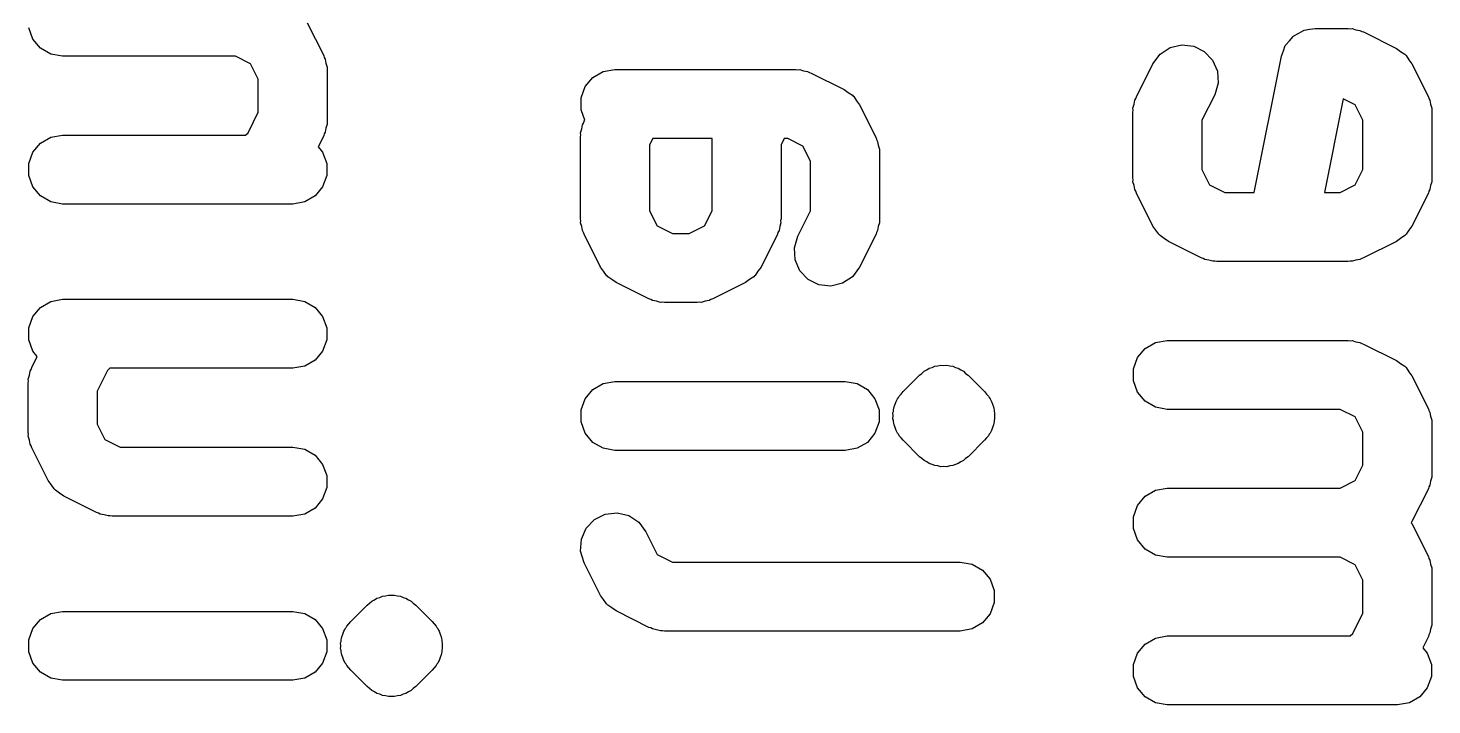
# Model space of a CAD drawing. Extents: x 143.4 to 157.2, y -97.9 to -72.4.
# Drawn here: x 150.62 to 156.72, y -85.44 to -82.49 of the extents above; entities that cross this region are included whole.
import ezdxf

# ---------------------------------------------------------------- set-up
doc = ezdxf.new("R2010")
doc.units = 0
doc.header["$MEASUREMENT"] = 0
doc.layers.add('BLACK', color=7, linetype='CONTINUOUS')

msp = doc.modelspace()

# ---------------------------------------------------------------- linework, layer by layer
at = {"layer": 'Black'}
for p, q in [((151.834, -82.4686), (151.906, -82.6115)), ((150.642, -82.5393), (150.624, -82.4903)), ((156.102, -82.5466), (156.118, -82.5279)), ((156.118, -82.5279), (156.119, -82.5271)), ((156.119, -82.5271), (156.121, -82.5258)), ((156.121, -82.5258), (156.142, -82.5141)), ((156.142, -82.5141), (156.163, -82.5019)), ((156.163, -82.5019), (156.165, -82.5016)), ((156.165, -82.5016), (156.166, -82.5008)), ((156.166, -82.5008), (156.19, -82.4971)), ((156.19, -82.4971), (156.214, -82.4929)), ((156.214, -82.4929), (156.357, -82.4929)), ((156.357, -82.4929), (156.366, -82.4944)), ((156.366, -82.4944), (156.374, -82.4938)), ((156.374, -82.4938), (156.391, -82.4988)), ((156.391, -82.4988), (156.408, -82.5019)), ((156.408, -82.5019), (156.416, -82.5062)), ((156.416, -82.5062), (156.424, -82.5087)), ((156.424, -82.5087), (156.567, -82.5801)), ((150.675, -82.5792), (150.642, -82.5393)), ((150.72, -82.6052), (150.675, -82.5792)), ((155.54, -82.6054), (155.583, -82.5767)), ((155.583, -82.5767), (155.634, -82.5646)), ((155.634, -82.5646), (155.686, -82.5705)), ((155.686, -82.5705), (155.732, -82.5938)), ((155.732, -82.5938), (155.768, -82.6316)), ((156.067, -82.6134), (156.076, -82.5907)), ((156.076, -82.5907), (156.084, -82.5679)), ((156.084, -82.5679), (156.085, -82.5665)), ((156.085, -82.5665), (156.086, -82.5649)), ((156.086, -82.5649), (156.102, -82.5466)), ((156.567, -82.5801), (156.585, -82.5932)), ((156.585, -82.5932), (156.603, -82.6054)), ((150.771, -82.6143), (150.72, -82.6052)), ((151.522, -82.6143), (150.771, -82.6143)), ((151.588, -82.6475), (151.522, -82.6143)), ((151.621, -82.714), (151.588, -82.6475)), ((151.906, -82.6115), (151.908, -82.6198)), ((151.908, -82.6198), (151.912, -82.6273)), ((151.912, -82.6273), (151.915, -82.6446)), ((151.915, -82.6446), (151.92, -82.6614)), ((155.437, -82.7901), (155.509, -82.6472)), ((155.509, -82.6472), (155.54, -82.6054)), ((155.768, -82.6316), (155.789, -82.6794)), ((155.948, -83.2071), (156.067, -82.6134)), ((156.603, -82.6054), (156.606, -82.6087)), ((156.606, -82.6087), (156.609, -82.6112)), ((156.609, -82.6112), (156.621, -82.6295)), ((156.621, -82.6295), (156.634, -82.6472)), ((156.634, -82.6472), (156.706, -82.7901)), ((151.621, -82.8574), (151.621, -82.714)), ((151.92, -82.6614), (151.92, -82.6701)), ((151.92, -82.6701), (151.921, -82.6786)), ((151.921, -82.6786), (151.921, -82.8929)), ((153.042, -82.7464), (153.075, -82.7065)), ((153.075, -82.7065), (153.12, -82.6805)), ((153.12, -82.6805), (153.171, -82.6714)), ((153.171, -82.6714), (153.957, -82.6714)), ((153.957, -82.6714), (153.966, -82.6729)), ((153.966, -82.6729), (153.974, -82.6724)), ((153.974, -82.6724), (153.991, -82.6774)), ((153.991, -82.6774), (154.008, -82.6805)), ((154.008, -82.6805), (154.016, -82.6848)), ((154.016, -82.6848), (154.024, -82.6873)), ((154.024, -82.6873), (154.167, -82.7587)), ((155.789, -82.6794), (155.792, -82.7314)), ((153.024, -82.7954), (153.042, -82.7464)), ((154.167, -82.7587), (154.185, -82.7718)), ((154.185, -82.7718), (154.203, -82.7839)), ((155.792, -82.7314), (155.777, -82.7814)), ((153.024, -82.8475), (153.024, -82.7954)), ((154.203, -82.7839), (154.206, -82.7873)), ((154.206, -82.7873), (154.209, -82.7897)), ((154.209, -82.7897), (154.221, -82.8081)), ((154.221, -82.8081), (154.234, -82.8258)), ((154.234, -82.8258), (154.306, -82.9686)), ((155.422, -82.84), (155.427, -82.8231)), ((155.427, -82.8231), (155.43, -82.8058)), ((155.43, -82.8058), (155.435, -82.7983)), ((155.435, -82.7983), (155.437, -82.7901)), ((155.777, -82.7814), (155.721, -82.8926)), ((156.336, -82.7999), (156.254, -83.2071)), ((156.388, -82.8261), (156.336, -82.7999)), ((156.421, -82.8926), (156.388, -82.8261)), ((156.706, -82.7901), (156.708, -82.7983)), ((156.708, -82.7983), (156.712, -82.8058)), ((156.712, -82.8058), (156.715, -82.8231)), ((156.715, -82.8231), (156.72, -82.84)), ((151.577, -82.9469), (151.621, -82.8574)), ((151.921, -82.8929), (151.92, -82.9014)), ((153.04, -82.8919), (153.024, -82.8475)), ((153.035, -82.9055), (153.037, -82.8972)), ((153.037, -82.8972), (153.04, -82.8919)), ((155.421, -82.8571), (155.423, -82.8486)), ((155.421, -83.1429), (155.421, -82.8571)), ((155.423, -82.8486), (155.422, -82.84)), ((155.721, -82.8926), (155.721, -83.1074)), ((156.421, -83.1074), (156.421, -82.8926)), ((156.72, -82.84), (156.72, -82.8486)), ((156.72, -82.8486), (156.721, -82.8571)), ((156.721, -82.8571), (156.721, -83.1429)), ((150.72, -82.9662), (150.771, -82.9571)), ((150.771, -82.9571), (151.566, -82.9571)), ((151.566, -82.9571), (151.577, -82.9469)), ((151.906, -82.9599), (151.881, -83.0084)), ((151.908, -82.9517), (151.906, -82.9599)), ((151.912, -82.9442), (151.908, -82.9517)), ((151.915, -82.9269), (151.912, -82.9442)), ((151.92, -82.91), (151.915, -82.9269)), ((151.92, -82.9014), (151.92, -82.91)), ((153.021, -82.9643), (153.023, -82.9558)), ((153.022, -82.9471), (153.027, -82.9303)), ((153.023, -82.9558), (153.022, -82.9471)), ((153.027, -82.9303), (153.03, -82.913)), ((153.03, -82.913), (153.035, -82.9055)), ((150.642, -83.0321), (150.675, -82.9922)), ((150.675, -82.9922), (150.72, -82.9662)), ((151.881, -83.0084), (151.901, -83.0321)), ((153.021, -83.3214), (153.021, -82.9643)), ((153.336, -82.9714), (153.321, -82.9997)), ((153.321, -82.9997), (153.321, -83.286)), ((153.593, -82.9714), (153.336, -82.9714)), ((153.593, -83.286), (153.593, -82.9714)), ((153.907, -82.9714), (153.893, -82.9997)), ((153.893, -82.9997), (153.893, -83.3214)), ((153.922, -82.9714), (153.907, -82.9714)), ((153.988, -83.0047), (153.922, -82.9714)), ((154.021, -83.0711), (153.988, -83.0047)), ((154.306, -82.9686), (154.308, -82.9769)), ((154.308, -82.9769), (154.312, -82.9844)), ((154.312, -82.9844), (154.315, -83.0017)), ((154.315, -83.0017), (154.32, -83.0186)), ((154.32, -83.0186), (154.32, -83.0272)), ((150.624, -83.0811), (150.642, -83.0321)), ((150.624, -83.1332), (150.624, -83.0811)), ((151.901, -83.0321), (151.919, -83.0811)), ((151.919, -83.0811), (151.919, -83.1332)), ((154.021, -83.286), (154.021, -83.0711)), ((154.32, -83.0272), (154.321, -83.0357)), ((154.321, -83.0357), (154.321, -83.3214)), ((150.642, -83.1821), (150.624, -83.1332)), ((151.919, -83.1332), (151.901, -83.1821)), ((155.423, -83.1514), (155.421, -83.1429)), ((155.721, -83.1074), (155.755, -83.1739)), ((156.388, -83.1739), (156.421, -83.1074)), ((156.721, -83.1429), (156.72, -83.1514)), ((150.675, -83.222), (150.642, -83.1821)), ((151.901, -83.1821), (151.868, -83.222)), ((155.422, -83.16), (155.423, -83.1514)), ((155.427, -83.1769), (155.422, -83.16)), ((155.43, -83.1942), (155.427, -83.1769)), ((155.435, -83.2016), (155.43, -83.1942)), ((155.437, -83.2099), (155.435, -83.2016)), ((155.755, -83.1739), (155.821, -83.2071)), ((156.322, -83.2071), (156.388, -83.1739)), ((156.708, -83.2016), (156.706, -83.2099)), ((156.712, -83.1942), (156.708, -83.2016)), ((156.715, -83.1768), (156.712, -83.1942)), ((156.72, -83.16), (156.715, -83.1768)), ((156.72, -83.1514), (156.72, -83.16)), ((150.72, -83.2481), (150.675, -83.222)), ((150.771, -83.2571), (150.72, -83.2481)), ((151.771, -83.2571), (150.771, -83.2571)), ((151.823, -83.2481), (151.771, -83.2571)), ((151.868, -83.222), (151.823, -83.2481)), ((155.509, -83.3528), (155.437, -83.2099)), ((155.821, -83.2071), (155.948, -83.2071)), ((156.254, -83.2071), (156.322, -83.2071)), ((156.706, -83.2099), (156.634, -83.3528)), ((153.023, -83.3299), (153.021, -83.3214)), ((153.321, -83.286), (153.355, -83.3525)), ((153.56, -83.3525), (153.593, -83.286)), ((153.893, -83.3214), (153.891, -83.3299)), ((153.966, -83.3972), (154.021, -83.286)), ((154.321, -83.3214), (154.32, -83.3299)), ((153.022, -83.3386), (153.023, -83.3299)), ((153.027, -83.3554), (153.022, -83.3386)), ((153.03, -83.3727), (153.027, -83.3554)), ((153.035, -83.3802), (153.03, -83.3727)), ((153.037, -83.3885), (153.035, -83.3802)), ((153.355, -83.3525), (153.421, -83.3857)), ((153.421, -83.3857), (153.493, -83.3857)), ((153.493, -83.3857), (153.56, -83.3525)), ((153.879, -83.3802), (153.877, -83.3885)), ((153.884, -83.3727), (153.879, -83.3802)), ((153.887, -83.3554), (153.884, -83.3727)), ((153.892, -83.3386), (153.887, -83.3554)), ((153.891, -83.3299), (153.892, -83.3386)), ((154.308, -83.3802), (154.306, -83.3885)), ((154.312, -83.3727), (154.308, -83.3802)), ((154.315, -83.3554), (154.312, -83.3727)), ((154.32, -83.3386), (154.315, -83.3554)), ((154.32, -83.3299), (154.32, -83.3386)), ((155.522, -83.3705), (155.509, -83.3528)), ((155.534, -83.3888), (155.522, -83.3705)), ((156.621, -83.3705), (156.609, -83.3888)), ((156.634, -83.3528), (156.621, -83.3705)), ((153.109, -83.5314), (153.037, -83.3885)), ((153.877, -83.3885), (153.806, -83.5314)), ((153.951, -83.4471), (153.966, -83.3972)), ((153.954, -83.4991), (153.951, -83.4471)), ((154.306, -83.3885), (154.234, -83.5314)), ((155.537, -83.3913), (155.534, -83.3888)), ((155.54, -83.3946), (155.537, -83.3913)), ((155.558, -83.4068), (155.54, -83.3946)), ((155.576, -83.4199), (155.558, -83.4068)), ((155.719, -83.4913), (155.576, -83.4199)), ((156.567, -83.4199), (156.424, -83.4913)), ((156.585, -83.4068), (156.567, -83.4199)), ((156.603, -83.3946), (156.585, -83.4068)), ((156.606, -83.3913), (156.603, -83.3946)), ((156.609, -83.3888), (156.606, -83.3913)), ((153.975, -83.5469), (153.954, -83.4991)), ((155.727, -83.4938), (155.719, -83.4913)), ((155.734, -83.4981), (155.727, -83.4938)), ((155.752, -83.5011), (155.734, -83.4981)), ((155.769, -83.5062), (155.752, -83.5011)), ((155.777, -83.5056), (155.769, -83.5062)), ((155.786, -83.5071), (155.777, -83.5056)), ((156.357, -83.5071), (155.786, -83.5071)), ((156.366, -83.5056), (156.357, -83.5071)), ((156.374, -83.5062), (156.366, -83.5056)), ((156.391, -83.5011), (156.374, -83.5062)), ((156.408, -83.4981), (156.391, -83.5011)), ((156.416, -83.4938), (156.408, -83.4981)), ((156.424, -83.4913), (156.416, -83.4938)), ((153.122, -83.549), (153.109, -83.5314)), ((153.134, -83.5674), (153.122, -83.549)), ((153.137, -83.5699), (153.134, -83.5674)), ((153.14, -83.5732), (153.137, -83.5699)), ((153.777, -83.5699), (153.775, -83.5732)), ((153.78, -83.5674), (153.777, -83.5699)), ((153.792, -83.549), (153.78, -83.5674)), ((153.806, -83.5314), (153.792, -83.549)), ((154.011, -83.5848), (153.975, -83.5469)), ((154.234, -83.5314), (154.203, -83.5732)), ((153.158, -83.5853), (153.14, -83.5732)), ((153.176, -83.5984), (153.158, -83.5853)), ((153.319, -83.6699), (153.176, -83.5984)), ((153.739, -83.5984), (153.596, -83.6699)), ((153.756, -83.5853), (153.739, -83.5984)), ((153.775, -83.5732), (153.756, -83.5853)), ((154.057, -83.6081), (154.011, -83.5848)), ((154.109, -83.614), (154.057, -83.6081)), ((154.16, -83.6019), (154.109, -83.614)), ((154.203, -83.5732), (154.16, -83.6019)), ((150.675, -83.7065), (150.72, -83.6805)), ((150.72, -83.6805), (150.771, -83.6714)), ((150.771, -83.6714), (151.771, -83.6714)), ((151.771, -83.6714), (151.823, -83.6805)), ((151.823, -83.6805), (151.868, -83.7065)), ((153.327, -83.6723), (153.319, -83.6699)), ((153.334, -83.6767), (153.327, -83.6723)), ((153.352, -83.6797), (153.334, -83.6767)), ((153.369, -83.6847), (153.352, -83.6797)), ((153.377, -83.6842), (153.369, -83.6847)), ((153.386, -83.6857), (153.377, -83.6842)), ((153.529, -83.6857), (153.386, -83.6857)), ((153.537, -83.6842), (153.529, -83.6857)), ((153.546, -83.6847), (153.537, -83.6842)), ((153.563, -83.6797), (153.546, -83.6847)), ((153.58, -83.6767), (153.563, -83.6797)), ((153.587, -83.6723), (153.58, -83.6767)), ((153.596, -83.6699), (153.587, -83.6723)), ((150.624, -83.7954), (150.642, -83.7464)), ((150.642, -83.7464), (150.675, -83.7065)), ((151.868, -83.7065), (151.901, -83.7464)), ((151.901, -83.7464), (151.919, -83.7954)), ((150.624, -83.8475), (150.624, -83.7954)), ((151.919, -83.7954), (151.919, -83.8475)), ((150.642, -83.8964), (150.624, -83.8475)), ((151.919, -83.8475), (151.901, -83.8964)), ((155.475, -83.8851), (155.52, -83.859)), ((155.52, -83.859), (155.571, -83.85)), ((155.571, -83.85), (156.357, -83.85)), ((156.357, -83.85), (156.366, -83.8515)), ((156.366, -83.8515), (156.374, -83.851)), ((156.374, -83.851), (156.391, -83.856)), ((156.391, -83.856), (156.408, -83.859)), ((156.408, -83.859), (156.416, -83.8634)), ((156.416, -83.8634), (156.424, -83.8658)), ((156.424, -83.8658), (156.567, -83.9373)), ((150.637, -83.9686), (150.661, -83.9202)), ((150.661, -83.9202), (150.642, -83.8964)), ((151.901, -83.8964), (151.868, -83.9363)), ((155.424, -83.974), (155.442, -83.925)), ((155.442, -83.925), (155.475, -83.8851)), ((150.627, -84.0017), (150.63, -83.9844)), ((150.63, -83.9844), (150.635, -83.9769)), ((150.635, -83.9769), (150.637, -83.9686)), ((150.966, -83.9817), (150.921, -84.0711)), ((150.976, -83.9714), (150.966, -83.9817)), ((151.771, -83.9714), (150.976, -83.9714)), ((151.823, -83.9624), (151.771, -83.9714)), ((151.868, -83.9363), (151.823, -83.9624)), ((154.494, -84.0011), (154.505, -83.9935)), ((154.505, -83.9935), (154.514, -83.9843)), ((154.514, -83.9843), (154.526, -83.9787)), ((154.526, -83.9787), (154.537, -83.9712)), ((154.537, -83.9712), (154.549, -83.9678)), ((154.549, -83.9678), (154.561, -83.9623)), ((154.561, -83.9623), (154.574, -83.9611)), ((154.574, -83.9611), (154.587, -83.9577)), ((154.587, -83.9577), (154.6, -83.9589)), ((154.6, -83.9589), (154.613, -83.9577)), ((154.613, -83.9577), (154.626, -83.9611)), ((154.626, -83.9611), (154.639, -83.9623)), ((154.639, -83.9623), (154.651, -83.9678)), ((154.651, -83.9678), (154.663, -83.9712)), ((154.663, -83.9712), (154.674, -83.9787)), ((154.674, -83.9787), (154.686, -83.9843)), ((154.686, -83.9843), (154.695, -83.9935)), ((154.695, -83.9935), (154.706, -84.0011)), ((155.424, -84.026), (155.424, -83.974)), ((156.567, -83.9373), (156.585, -83.9504)), ((156.585, -83.9504), (156.603, -83.9625)), ((156.603, -83.9625), (156.606, -83.9658)), ((156.606, -83.9658), (156.609, -83.9683)), ((156.609, -83.9683), (156.621, -83.9867)), ((156.621, -83.9867), (156.634, -84.0043)), ((150.621, -84.0357), (150.623, -84.0272)), ((150.621, -84.25), (150.621, -84.0357)), ((150.622, -84.0186), (150.627, -84.0017)), ((150.623, -84.0272), (150.622, -84.0186)), ((153.075, -84.0637), (153.12, -84.0376)), ((153.12, -84.0376), (153.171, -84.0286)), ((153.171, -84.0286), (154.171, -84.0286)), ((154.171, -84.0286), (154.223, -84.0376)), ((154.223, -84.0376), (154.268, -84.0637)), ((154.423, -84.0725), (154.494, -84.0011)), ((154.706, -84.0011), (154.777, -84.0725)), ((155.442, -84.075), (155.424, -84.026)), ((156.634, -84.0043), (156.706, -84.1472)), ((150.921, -84.0711), (150.921, -84.2146)), ((153.024, -84.1525), (153.042, -84.1036)), ((153.042, -84.1036), (153.075, -84.0637)), ((154.268, -84.0637), (154.301, -84.1036)), ((154.301, -84.1036), (154.319, -84.1525)), ((154.389, -84.1279), (154.393, -84.1152)), ((154.393, -84.1152), (154.396, -84.1098)), ((154.396, -84.1098), (154.399, -84.1036)), ((154.399, -84.1036), (154.403, -84.0985)), ((154.403, -84.0985), (154.406, -84.0925)), ((154.406, -84.0925), (154.415, -84.0833)), ((154.415, -84.0833), (154.423, -84.0725)), ((154.777, -84.0725), (154.785, -84.0833)), ((154.785, -84.0833), (154.794, -84.0925)), ((154.794, -84.0925), (154.797, -84.0985)), ((154.797, -84.0985), (154.801, -84.1036)), ((154.801, -84.1036), (154.804, -84.1098)), ((154.804, -84.1098), (154.807, -84.1152)), ((154.807, -84.1152), (154.811, -84.1279)), ((155.475, -84.1149), (155.442, -84.075)), ((155.52, -84.141), (155.475, -84.1149)), ((153.024, -84.2046), (153.024, -84.1525)), ((154.319, -84.1525), (154.319, -84.2046)), ((154.379, -84.1655), (154.381, -84.1591)), ((154.38, -84.1786), (154.379, -84.1655)), ((154.379, -84.1916), (154.38, -84.1786)), ((154.381, -84.1525), (154.383, -84.1463)), ((154.381, -84.1591), (154.381, -84.1525)), ((154.383, -84.1463), (154.384, -84.1397)), ((154.384, -84.1397), (154.389, -84.1279)), ((154.811, -84.1279), (154.816, -84.1397)), ((154.816, -84.1397), (154.817, -84.1463)), ((154.817, -84.1463), (154.819, -84.1525)), ((154.819, -84.1525), (154.819, -84.1591)), ((154.819, -84.1591), (154.821, -84.1655)), ((154.821, -84.1655), (154.82, -84.1786)), ((154.82, -84.1786), (154.821, -84.1916)), ((155.571, -84.15), (155.52, -84.141)), ((156.322, -84.15), (155.571, -84.15)), ((156.388, -84.1832), (156.322, -84.15)), ((156.706, -84.1472), (156.708, -84.1555)), ((156.708, -84.1555), (156.712, -84.163)), ((156.712, -84.163), (156.715, -84.1803)), ((150.921, -84.2146), (150.955, -84.2811)), ((153.042, -84.2536), (153.024, -84.2046)), ((154.319, -84.2046), (154.301, -84.2536)), ((154.381, -84.198), (154.379, -84.1916)), ((154.381, -84.2046), (154.381, -84.198)), ((154.383, -84.2108), (154.381, -84.2046)), ((154.384, -84.2174), (154.383, -84.2108)), ((154.389, -84.2293), (154.384, -84.2174)), ((154.393, -84.242), (154.389, -84.2293)), ((154.811, -84.2293), (154.807, -84.242)), ((154.816, -84.2174), (154.811, -84.2293)), ((154.817, -84.2108), (154.816, -84.2174)), ((154.819, -84.2046), (154.817, -84.2108)), ((154.821, -84.1916), (154.819, -84.198)), ((154.819, -84.198), (154.819, -84.2046)), ((156.421, -84.2497), (156.388, -84.1832)), ((156.715, -84.1803), (156.72, -84.1971)), ((156.72, -84.1971), (156.72, -84.2058)), ((156.72, -84.2058), (156.721, -84.2143)), ((156.721, -84.2143), (156.721, -84.4286)), ((150.623, -84.2585), (150.621, -84.25)), ((150.622, -84.2671), (150.623, -84.2585)), ((150.627, -84.284), (150.622, -84.2671)), ((150.63, -84.3013), (150.627, -84.284)), ((150.635, -84.3088), (150.63, -84.3013)), ((150.955, -84.2811), (151.021, -84.3143)), ((153.075, -84.2935), (153.042, -84.2536)), ((153.12, -84.3195), (153.075, -84.2935)), ((154.268, -84.2935), (154.223, -84.3195)), ((154.301, -84.2536), (154.268, -84.2935)), ((154.396, -84.2474), (154.393, -84.242)), ((154.399, -84.2536), (154.396, -84.2474)), ((154.403, -84.2586), (154.399, -84.2536)), ((154.406, -84.2646), (154.403, -84.2586)), ((154.415, -84.2739), (154.406, -84.2646)), ((154.423, -84.2846), (154.415, -84.2739)), ((154.494, -84.3561), (154.423, -84.2846)), ((154.777, -84.2846), (154.706, -84.3561)), ((154.785, -84.2739), (154.777, -84.2846)), ((154.794, -84.2646), (154.785, -84.2739)), ((154.797, -84.2586), (154.794, -84.2646)), ((154.801, -84.2536), (154.797, -84.2586)), ((154.804, -84.2474), (154.801, -84.2536)), ((154.807, -84.242), (154.804, -84.2474)), ((156.421, -84.3932), (156.421, -84.2497)), ((150.637, -84.3171), (150.635, -84.3088)), ((150.709, -84.4599), (150.637, -84.3171)), ((151.021, -84.3143), (151.771, -84.3143)), ((151.771, -84.3143), (151.823, -84.3233)), ((151.823, -84.3233), (151.868, -84.3494)), ((151.868, -84.3494), (151.901, -84.3893)), ((153.171, -84.3286), (153.12, -84.3195)), ((154.171, -84.3286), (153.171, -84.3286)), ((154.223, -84.3195), (154.171, -84.3286)), ((154.505, -84.3636), (154.494, -84.3561)), ((154.706, -84.3561), (154.695, -84.3636)), ((151.901, -84.3893), (151.919, -84.4382)), ((154.514, -84.3729), (154.505, -84.3636)), ((154.526, -84.3784), (154.514, -84.3729)), ((154.537, -84.3859), (154.526, -84.3784)), ((154.549, -84.3893), (154.537, -84.3859)), ((154.561, -84.3949), (154.549, -84.3893)), ((154.574, -84.396), (154.561, -84.3949)), ((154.587, -84.3994), (154.574, -84.396)), ((154.6, -84.3983), (154.587, -84.3994)), ((154.613, -84.3994), (154.6, -84.3983)), ((154.626, -84.396), (154.613, -84.3994)), ((154.639, -84.3949), (154.626, -84.396)), ((154.651, -84.3893), (154.639, -84.3949)), ((154.663, -84.3859), (154.651, -84.3893)), ((154.674, -84.3784), (154.663, -84.3859)), ((154.686, -84.3729), (154.674, -84.3784)), ((154.695, -84.3636), (154.686, -84.3729)), ((156.388, -84.4596), (156.421, -84.3932)), ((150.722, -84.4776), (150.709, -84.4599)), ((150.734, -84.496), (150.722, -84.4776)), ((151.919, -84.4382), (151.919, -84.4903)), ((156.322, -84.4929), (156.388, -84.4596)), ((156.712, -84.4799), (156.708, -84.4874)), ((156.715, -84.4626), (156.712, -84.4799)), ((156.72, -84.4457), (156.715, -84.4626)), ((156.721, -84.4286), (156.72, -84.4371)), ((156.72, -84.4371), (156.72, -84.4457)), ((150.737, -84.4985), (150.734, -84.496)), ((150.74, -84.5018), (150.737, -84.4985)), ((150.758, -84.5139), (150.74, -84.5018)), ((150.776, -84.527), (150.758, -84.5139)), ((150.919, -84.5984), (150.776, -84.527)), ((151.901, -84.5393), (151.868, -84.5792)), ((151.919, -84.4903), (151.901, -84.5393)), ((155.442, -84.5679), (155.475, -84.5279)), ((155.475, -84.5279), (155.52, -84.5019)), ((155.52, -84.5019), (155.571, -84.4929)), ((155.571, -84.4929), (156.322, -84.4929)), ((156.706, -84.4957), (156.634, -84.6385)), ((156.708, -84.4874), (156.706, -84.4957)), ((150.927, -84.6009), (150.919, -84.5984)), ((150.934, -84.6052), (150.927, -84.6009)), ((150.952, -84.6083), (150.934, -84.6052)), ((151.823, -84.6052), (151.771, -84.6143)), ((151.868, -84.5792), (151.823, -84.6052)), ((153.082, -84.6295), (153.129, -84.6062)), ((153.129, -84.6062), (153.18, -84.6003)), ((153.18, -84.6003), (153.231, -84.6124)), ((155.424, -84.6168), (155.442, -84.5679)), ((150.969, -84.6133), (150.952, -84.6083)), ((150.977, -84.6128), (150.969, -84.6133)), ((150.986, -84.6143), (150.977, -84.6128)), ((151.771, -84.6143), (150.986, -84.6143)), ((153.026, -84.7151), (153.046, -84.6674)), ((153.046, -84.6674), (153.082, -84.6295)), ((153.231, -84.6124), (153.275, -84.6411)), ((153.275, -84.6411), (153.306, -84.6829)), ((155.424, -84.6689), (155.424, -84.6168)), ((156.634, -84.6385), (156.631, -84.6429)), ((156.631, -84.6429), (156.634, -84.6472)), ((156.634, -84.6472), (156.706, -84.7901)), ((153.022, -84.7671), (153.026, -84.7151)), ((153.306, -84.6829), (153.355, -84.7811)), ((155.442, -84.7179), (155.424, -84.6689)), ((155.475, -84.7578), (155.442, -84.7179)), ((153.037, -84.8171), (153.022, -84.7671)), ((153.355, -84.7811), (153.421, -84.8143)), ((155.52, -84.7838), (155.475, -84.7578)), ((155.571, -84.7929), (155.52, -84.7838)), ((153.109, -84.9599), (153.037, -84.8171)), ((153.421, -84.8143), (154.671, -84.8143)), ((154.671, -84.8143), (154.723, -84.8233)), ((154.723, -84.8233), (154.768, -84.8494)), ((154.768, -84.8494), (154.801, -84.8893)), ((156.322, -84.7929), (155.571, -84.7929)), ((156.388, -84.8261), (156.322, -84.7929)), ((156.421, -84.8926), (156.388, -84.8261)), ((156.706, -84.7901), (156.708, -84.7983)), ((156.708, -84.7983), (156.712, -84.8058)), ((156.712, -84.8058), (156.715, -84.8231)), ((156.715, -84.8231), (156.72, -84.84)), ((156.72, -84.84), (156.72, -84.8486)), ((156.72, -84.8486), (156.721, -84.8571)), ((154.801, -84.8893), (154.819, -84.9382)), ((156.421, -85.036), (156.421, -84.8926)), ((156.721, -84.8571), (156.721, -85.0714)), ((152.126, -84.9787), (152.137, -84.9712)), ((152.137, -84.9712), (152.149, -84.9678)), ((152.149, -84.9678), (152.161, -84.9623)), ((152.161, -84.9623), (152.174, -84.9611)), ((152.174, -84.9611), (152.187, -84.9577)), ((152.187, -84.9577), (152.2, -84.9589)), ((152.2, -84.9589), (152.213, -84.9577)), ((152.213, -84.9577), (152.226, -84.9611)), ((152.226, -84.9611), (152.239, -84.9623)), ((152.239, -84.9623), (152.251, -84.9678)), ((152.251, -84.9678), (152.263, -84.9712)), ((152.263, -84.9712), (152.274, -84.9787)), ((153.122, -84.9776), (153.109, -84.9599)), ((154.819, -84.9382), (154.819, -84.9903)), ((150.72, -85.0376), (150.771, -85.0286)), ((150.771, -85.0286), (151.771, -85.0286)), ((151.771, -85.0286), (151.823, -85.0376)), ((152.023, -85.0725), (152.094, -85.0011)), ((152.094, -85.0011), (152.105, -84.9935)), ((152.105, -84.9935), (152.114, -84.9843)), ((152.114, -84.9843), (152.126, -84.9787)), ((152.274, -84.9787), (152.286, -84.9843)), ((152.286, -84.9843), (152.295, -84.9935)), ((152.295, -84.9935), (152.306, -85.0011)), ((152.306, -85.0011), (152.377, -85.0725)), ((153.134, -84.996), (153.122, -84.9776)), ((153.137, -84.9985), (153.134, -84.996)), ((153.14, -85.0018), (153.137, -84.9985)), ((153.158, -85.0139), (153.14, -85.0018)), ((153.176, -85.027), (153.158, -85.0139)), ((153.319, -85.0984), (153.176, -85.027)), ((154.819, -84.9903), (154.801, -85.0393)), ((150.642, -85.1036), (150.675, -85.0637)), ((150.675, -85.0637), (150.72, -85.0376)), ((151.823, -85.0376), (151.868, -85.0637)), ((151.868, -85.0637), (151.901, -85.1036)), ((152.003, -85.0985), (152.006, -85.0925)), ((152.006, -85.0925), (152.015, -85.0833)), ((152.015, -85.0833), (152.023, -85.0725)), ((152.377, -85.0725), (152.385, -85.0833)), ((152.385, -85.0833), (152.394, -85.0925)), ((152.394, -85.0925), (152.397, -85.0985)), ((154.768, -85.0792), (154.723, -85.1052)), ((154.801, -85.0393), (154.768, -85.0792)), ((156.377, -85.1254), (156.421, -85.036)), ((156.72, -85.0886), (156.715, -85.1054)), ((156.721, -85.0714), (156.72, -85.0799)), ((156.72, -85.0799), (156.72, -85.0886)), ((150.624, -85.1525), (150.642, -85.1036)), ((150.624, -85.2046), (150.624, -85.1525)), ((151.901, -85.1036), (151.919, -85.1525)), ((151.919, -85.1525), (151.919, -85.2046)), ((151.981, -85.1525), (151.983, -85.1463)), ((151.981, -85.1591), (151.981, -85.1525)), ((151.983, -85.1463), (151.984, -85.1397)), ((151.984, -85.1397), (151.989, -85.1279)), ((151.989, -85.1279), (151.993, -85.1152)), ((151.993, -85.1152), (151.996, -85.1098)), ((151.996, -85.1098), (151.999, -85.1036)), ((151.999, -85.1036), (152.003, -85.0985)), ((152.397, -85.0985), (152.401, -85.1036)), ((152.401, -85.1036), (152.404, -85.1098)), ((152.404, -85.1098), (152.407, -85.1152)), ((152.407, -85.1152), (152.411, -85.1279)), ((152.411, -85.1279), (152.416, -85.1397)), ((152.416, -85.1397), (152.417, -85.1463)), ((152.417, -85.1463), (152.419, -85.1525)), ((152.419, -85.1525), (152.419, -85.1591)), ((153.327, -85.1009), (153.319, -85.0984)), ((153.334, -85.1052), (153.327, -85.1009)), ((153.352, -85.1083), (153.334, -85.1052)), ((153.369, -85.1133), (153.352, -85.1083)), ((153.377, -85.1128), (153.369, -85.1133)), ((153.386, -85.1143), (153.377, -85.1128)), ((154.671, -85.1143), (153.386, -85.1143)), ((154.723, -85.1052), (154.671, -85.1143)), ((155.475, -85.1708), (155.52, -85.1448)), ((155.52, -85.1448), (155.571, -85.1357)), ((155.571, -85.1357), (156.366, -85.1357)), ((156.366, -85.1357), (156.377, -85.1254)), ((156.706, -85.1385), (156.681, -85.1869)), ((156.708, -85.1302), (156.706, -85.1385)), ((156.712, -85.1227), (156.708, -85.1302)), ((156.715, -85.1054), (156.712, -85.1227)), ((150.642, -85.2536), (150.624, -85.2046)), ((151.919, -85.2046), (151.901, -85.2536)), ((151.979, -85.1655), (151.981, -85.1591)), ((151.98, -85.1786), (151.979, -85.1655)), ((151.979, -85.1916), (151.98, -85.1786)), ((151.981, -85.198), (151.979, -85.1916)), ((151.981, -85.2046), (151.981, -85.198)), ((151.983, -85.2108), (151.981, -85.2046)), ((151.984, -85.2174), (151.983, -85.2108)), ((152.417, -85.2108), (152.416, -85.2174)), ((152.419, -85.2046), (152.417, -85.2108)), ((152.419, -85.1591), (152.421, -85.1655)), ((152.421, -85.1916), (152.419, -85.198)), ((152.419, -85.198), (152.419, -85.2046)), ((152.421, -85.1655), (152.42, -85.1786)), ((152.42, -85.1786), (152.421, -85.1916)), ((155.424, -85.2597), (155.442, -85.2107)), ((155.442, -85.2107), (155.475, -85.1708)), ((156.681, -85.1869), (156.701, -85.2107)), ((156.701, -85.2107), (156.719, -85.2597)), ((150.675, -85.2935), (150.642, -85.2536)), ((151.901, -85.2536), (151.868, -85.2935)), ((151.989, -85.2293), (151.984, -85.2174)), ((151.993, -85.242), (151.989, -85.2293)), ((151.996, -85.2474), (151.993, -85.242)), ((151.999, -85.2536), (151.996, -85.2474)), ((152.003, -85.2586), (151.999, -85.2536)), ((152.006, -85.2646), (152.003, -85.2586)), ((152.015, -85.2739), (152.006, -85.2646)), ((152.023, -85.2846), (152.015, -85.2739)), ((152.385, -85.2739), (152.377, -85.2846)), ((152.394, -85.2646), (152.385, -85.2739)), ((152.397, -85.2586), (152.394, -85.2646)), ((152.401, -85.2536), (152.397, -85.2586)), ((152.404, -85.2474), (152.401, -85.2536)), ((152.407, -85.242), (152.404, -85.2474)), ((152.411, -85.2293), (152.407, -85.242)), ((152.416, -85.2174), (152.411, -85.2293)), ((155.424, -85.3118), (155.424, -85.2597)), ((156.719, -85.2597), (156.719, -85.3118)), ((150.72, -85.3195), (150.675, -85.2935)), ((150.771, -85.3286), (150.72, -85.3195)), ((151.771, -85.3286), (150.771, -85.3286)), ((151.823, -85.3195), (151.771, -85.3286)), ((151.868, -85.2935), (151.823, -85.3195)), ((152.094, -85.3561), (152.023, -85.2846)), ((152.377, -85.2846), (152.306, -85.3561)), ((155.442, -85.3607), (155.424, -85.3118)), ((156.719, -85.3118), (156.701, -85.3607)), ((152.105, -85.3636), (152.094, -85.3561)), ((152.114, -85.3729), (152.105, -85.3636)), ((152.126, -85.3784), (152.114, -85.3729)), ((152.137, -85.3859), (152.126, -85.3784)), ((152.149, -85.3893), (152.137, -85.3859)), ((152.161, -85.3949), (152.149, -85.3893)), ((152.174, -85.396), (152.161, -85.3949)), ((152.187, -85.3994), (152.174, -85.396)), ((152.2, -85.3983), (152.187, -85.3994)), ((152.213, -85.3994), (152.2, -85.3983)), ((152.226, -85.396), (152.213, -85.3994)), ((152.239, -85.3949), (152.226, -85.396)), ((152.251, -85.3893), (152.239, -85.3949)), ((152.263, -85.3859), (152.251, -85.3893)), ((152.274, -85.3784), (152.263, -85.3859)), ((152.286, -85.3729), (152.274, -85.3784)), ((152.295, -85.3636), (152.286, -85.3729)), ((152.306, -85.3561), (152.295, -85.3636)), ((155.475, -85.4006), (155.442, -85.3607)), ((156.701, -85.3607), (156.668, -85.4006)), ((155.52, -85.4267), (155.475, -85.4006)), ((155.571, -85.4357), (155.52, -85.4267)), ((156.571, -85.4357), (155.571, -85.4357)), ((156.623, -85.4267), (156.571, -85.4357)), ((156.668, -85.4006), (156.623, -85.4267))]:
    msp.add_line(p, q, dxfattribs=at)

doc.saveas('drawing.dxf')
